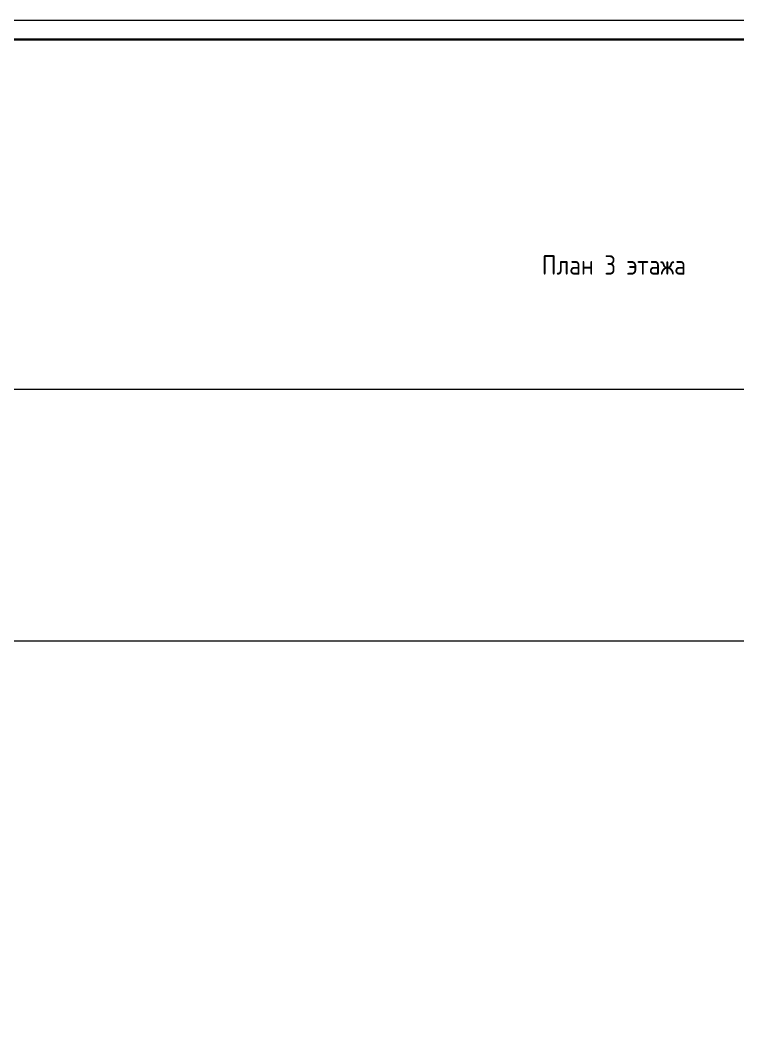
# Model space of a CAD drawing. Header units: millimetres. Extents: x -32 to 417638015, y -35 to 175284279.
# Drawn here: x 417139699 to 417158239, y 175258407 to 175284279 of the extents above; entities that cross this region are included whole.
import ezdxf
from ezdxf.enums import TextEntityAlignment as Align

# ---------------------------------------------------------------- set-up
doc = ezdxf.new("R2010")
doc.units = ezdxf.units.MM
doc.linetypes.add('ADSK_Линия сетки', pattern=[25, 20, -2.5, 0, -2.5])
doc.layers.add('RAMKA', color=7, linetype='Continuous')
for name, color, linetype, lineweight in [('Марки помещений', 7, 'Continuous', 20), ('Оси', 253, 'Continuous', 9), ('ШТРИХОВКА', 252, 'Continuous', 15)]:
    doc.layers.add(name, color=color, linetype=linetype, lineweight=lineweight)
doc.styles.add('GOST Common_2', font='GOST_Common.ttf', dxfattribs={"width": 0.9, "height": 250})
doc.styles.add('RAMKA', font='isocpeur.ttf', dxfattribs={"oblique": 15, "height": 5})
doc.styles.get("Standard").update_dxf_attribs({"font": 'arial.ttf'})

# ---------------------------------------------------------------- blocks, each defined once
blk = doc.blocks.new('План 3 этажа')
at = {"layer": 'Оси', "color": 8, "linetype": 'ADSK_Линия сетки'}
for p, q in [((-10051.774, 43203.902), (56512.196, 43203.902)), ((-10051.774, 36703.902), (56512.196, 36703.902))]:
    blk.add_line(p, q, dxfattribs=at)
at = {"layer": 'Марки помещений', "color": 8, "lineweight": 9, "insert": (23642.632, 46413.466), "char_height": 500, "width": 3792.10961, "attachment_point": 5, "line_spacing_factor": 1.022766, "style": 'GOST Common_2'}
blk.add_mtext('\\pxt1.8,3.6,5.4,7.2,9,10.8,12.6,14.4,16.2,18,19.8,21.6,23.4,25.2,27,28.8,30.6,32.4,34.2,36,37.8,39.6,41.4,43.2,45,46.8,48.6,50.4,52.2,54,55.8,57.6;План 3 этажа', dxfattribs=at)
blk = doc.blocks.new('*U1110')
at = {"lineweight": 5, "transparency": 33554687}
blk.add_lwpolyline([(0, 0), (0, 841), (1189, 841), (1189, 0)], close=True, dxfattribs=at)
at = {"lineweight": 30, "transparency": 33554687}
blk.add_lwpolyline([(20, 5), (20, 836), (1184, 836), (1184, 5)], close=True, dxfattribs=at)
at = {"transparency": 33554687, "style": 'RAMKA', "oblique": 15, "width": 0.9}
for tag, height, p in [('СТРАНИЦА', 0.00025, (1183.9995, 835.9996)), ('ДАТА1', 2.5, (1059, 32.5)), ('ДАТА2', 2.5, (1059, 27.5)), ('СТАДИЯ', 2.5, (1141.5, 25)), ('ЛИСТ', 2.5, (1156.5, 25)), ('ЛИСТОВ', 2.5, (1174, 25)), ('ДАТА3', 2.5, (1059, 22.5)), ('ДАТА4', 2.5, (1059, 17.5)), ('ДАТА5', 2.5, (1059, 12.5)), ('ДАТА6', 2.5, (1059, 7.5))]:
    blk.add_attdef(tag, text='', height=height, dxfattribs=at).set_placement(p, align=Align.MIDDLE_CENTER)
at = {"transparency": 33554687, "style": 'RAMKA', "oblique": 15, "width": 0.9, "flags": 8}
blk.add_attdef('ШИФР', text='', height=5, dxfattribs=at).set_placement((1124, 55), align=Align.MIDDLE_CENTER)
at = {"transparency": 33554687, "style": 'RAMKA', "oblique": 15, "width": 0.9}
for tag, p in [('ДОЛЖНОСТЬ1', (1000, 32.5)), ('ФИО1', (1020, 32.5)), ('ДОЛЖНОСТЬ2', (1000, 27.5)), ('ФИО2', (1020, 27.5)), ('ДОЛЖНОСТЬ3', (1000, 22.5)), ('ФИО3', (1020, 22.5)), ('ДОЛЖНОСТЬ4', (1000, 17.5)), ('ФИО4', (1020, 17.5)), ('ДОЛЖНОСТЬ5', (1000, 12.5)), ('ФИО5', (1020, 12.5)), ('ДОЛЖНОСТЬ6', (1000, 7.5)), ('ФИО6', (1020, 7.5))]:
    blk.add_attdef(tag, text='', height=2.5, dxfattribs=at).set_placement(p, align=Align.MIDDLE_LEFT)
at = {"lineweight": 5, "transparency": 33554687, "oblique": 15, "width": 0.9}
for tag, flags, p in [('КОМПАНИЯ', 150, (1159, 12.5)), ('НАИМЕНОВАНИЕ', 128, (1099, 12.5)), ('КОМПЛЕКТ', 170, (1099, 27.5))]:
    blk.add_attdef(tag, text='', height=2.5, dxfattribs=dict(at, flags=flags)).set_placement(p, align=Align.MIDDLE_CENTER)
at = {"transparency": 33554687, "style": 'RAMKA', "oblique": 15, "width": 0.9, "flags": 8}
blk.add_attdef('ФОРМАТЛИСТА', text='', height=2.5, dxfattribs=at).set_placement((1155, 2.5), align=Align.MIDDLE_LEFT)
at = {"lineweight": 9, "transparency": 33554687, "oblique": 15, "width": 0.9, "flags": 26}
blk.add_attdef('ОБЪЕКТ', text='', height=2.5, dxfattribs=at).set_placement((1124, 42.5), align=Align.MIDDLE_CENTER)

msp = doc.modelspace()

# ---------------------------------------------------------------- block references
at = {"layer": 'RAMKA', "transparency": 33554687, "xscale": 100, "yscale": 100, "zscale": 100}
msp.add_blockref('*U1110', (417112618, 175200179), dxfattribs=at)
at = {"layer": 'ШТРИХОВКА'}
msp.add_blockref('План 3 этажа', (417131392, 175231541), dxfattribs=at)

doc.saveas('drawing.dxf')
